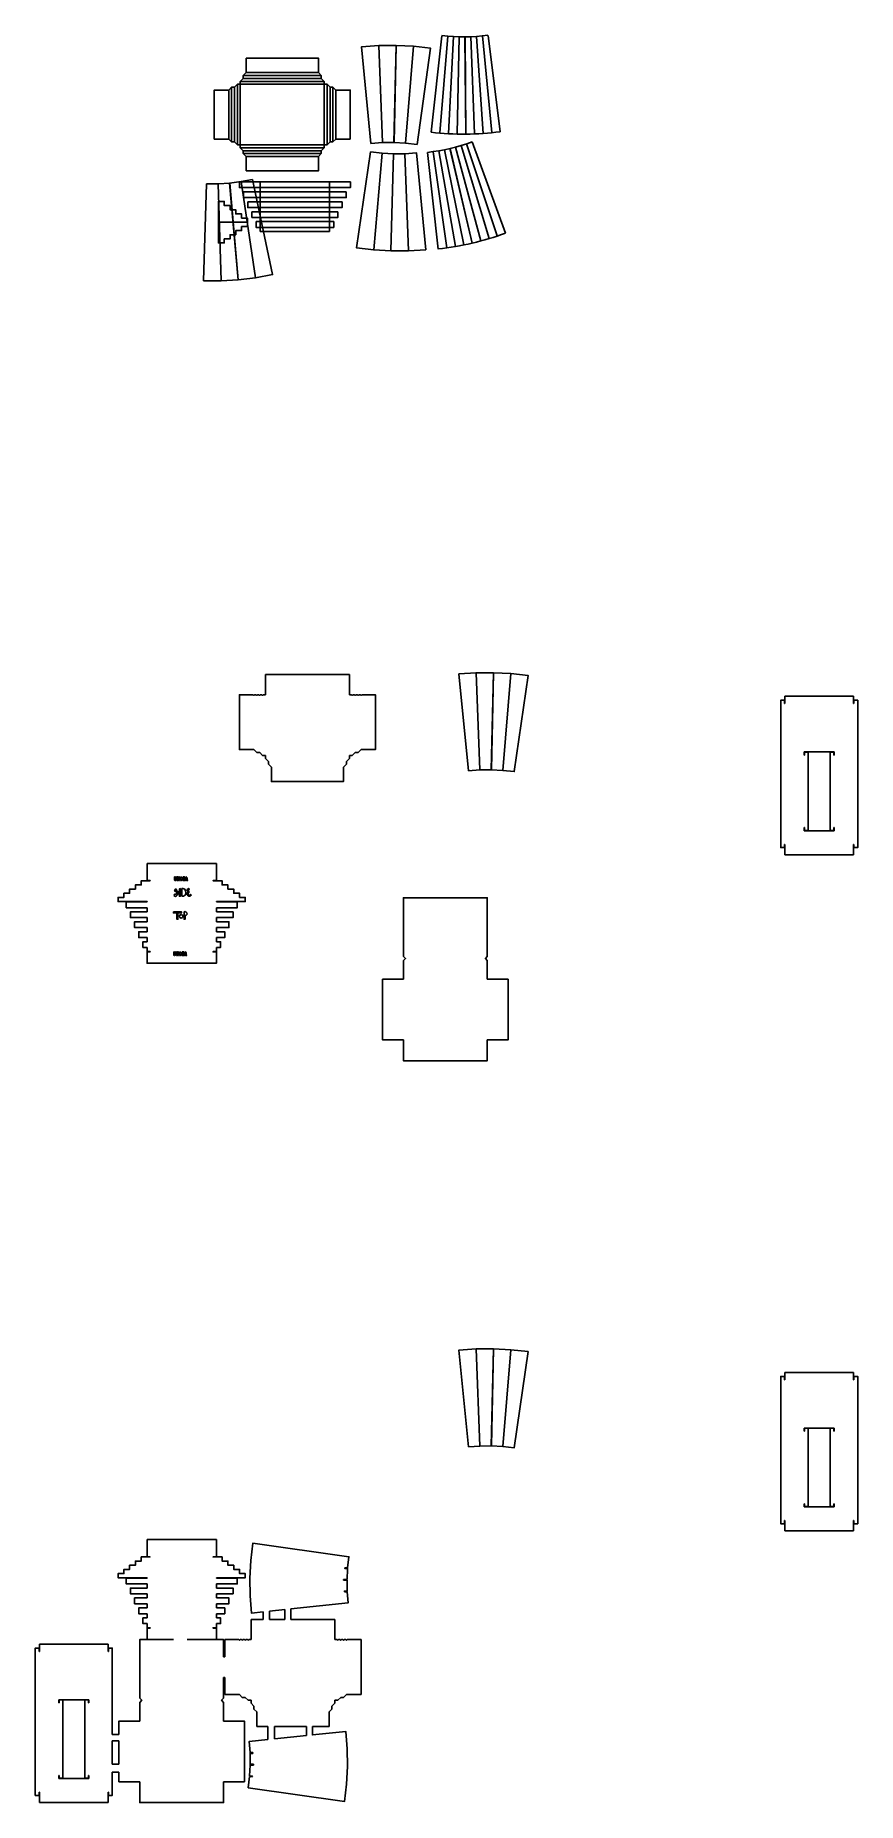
# Model space of a CAD drawing. Header units: inches. Extents: x -15 to 57, y -132 to 21.
import ezdxf

# ---------------------------------------------------------------- set-up
doc = ezdxf.new("R2010")
doc.units = ezdxf.units.IN
doc.header["$LTSCALE"] = 48
doc.header["$MEASUREMENT"] = 0
doc.layers.add('Elevation', color=7, linetype='Continuous')

msp = doc.modelspace()

# ---------------------------------------------------------------- linework, layer by layer
for p, q in [((21.11, 21.16), (20.42, 12.79)), ((21.92, 12.71), (22.11, 21.11)), ((23.1, 21.12), (23.41, 12.72)), ((24.1, 21.18), (24.91, 12.82)), ((2.67, 16.75), (2.92, 17)), ((2.92, 11.75), (2.92, 17)), ((2.92, 17), (3.17, 17)), ((3.43, 17.51), (3.17, 17.25)), ((3.17, 17.25), (10.42, 17.25)), ((3.17, 17.25), (3.17, 17)), ((3.17, 17), (3.17, 11.75)), ((10.42, 17), (3.17, 17)), ((3.68, 18.01), (3.43, 17.76)), ((3.43, 17.76), (10.17, 17.76)), ((3.43, 17.51), (3.43, 17.76)), ((3.43, 17.51), (10.17, 17.51)), ((9.92, 18.01), (10.17, 17.76)), ((10.17, 17.51), (10.17, 17.76)), ((10.17, 17.51), (10.42, 17.25)), ((10.42, 17.25), (10.42, 17)), ((10.67, 17), (10.42, 17)), ((10.42, 17), (10.42, 11.75)), ((10.93, 16.75), (10.67, 17)), ((10.67, 11.75), (10.67, 17)), ((2.17, 16.5), (2.42, 16.75)), ((2.42, 12.01), (2.42, 16.75)), ((2.67, 16.75), (2.42, 16.75)), ((2.67, 12.01), (2.67, 16.75)), ((10.93, 12.01), (10.93, 16.75)), ((10.93, 16.75), (11.18, 16.75)), ((11.43, 16.5), (11.18, 16.75)), ((11.18, 12.01), (11.18, 16.75)), ((2.17, 12.26), (2.42, 12.01)), ((11.43, 12.26), (11.18, 12.01)), ((2.67, 12.01), (2.42, 12.01)), ((2.67, 12.01), (2.92, 11.75)), ((2.92, 11.75), (3.17, 11.75)), ((10.42, 11.75), (3.17, 11.75)), ((3.17, 11.5), (3.17, 11.75)), ((3.43, 11.25), (3.17, 11.5)), ((3.17, 11.5), (10.42, 11.5)), ((3.43, 11.25), (10.17, 11.25)), ((3.43, 11.25), (3.43, 11)), ((3.68, 10.75), (3.43, 11)), ((3.43, 11), (10.17, 11)), ((9.92, 10.75), (10.17, 11)), ((10.17, 11.25), (10.42, 11.5)), ((10.17, 11.25), (10.17, 11)), ((10.42, 11.5), (10.42, 11.75)), ((10.67, 11.75), (10.42, 11.75)), ((10.93, 12.01), (10.67, 11.75)), ((10.93, 12.01), (11.18, 12.01)), ((19.84, 11.17), (21.02, 2.86)), ((20.83, 11.34), (22.5, 3.11)), ((23.96, 3.45), (21.79, 11.57)), ((22.74, 11.86), (25.39, 3.88)), ((5.35, -34.06), (5.35, -35.81)), ((12.6, -34.06), (5.35, -34.06)), ((12.6, -34.06), (12.6, -35.81)), ((4.28, -35.81), (3.09, -35.81)), ((4.53, -35.81), (4.4, -35.81)), ((4.78, -35.81), (4.65, -35.81)), ((5.04, -35.81), (4.9, -35.81)), ((5.16, -35.81), (5.35, -35.81)), ((5.35, -35.81), (5.16, -35.81)), ((12.79, -35.81), (12.6, -35.81)), ((12.6, -35.81), (12.79, -35.81)), ((12.91, -35.81), (13.05, -35.81)), ((13.17, -35.81), (13.3, -35.81)), ((13.42, -35.81), (13.55, -35.81)), ((13.67, -35.81), (14.86, -35.81)), ((50.25, -36.57), (50.23, -36.57)), ((50.25, -36.57), (50.25, -35.94)), ((56.2, -36.57), (56.2, -35.94)), ((56.2, -36.57), (56.23, -36.57)), ((4.34, -40.55), (4.6, -40.81)), ((4.85, -40.81), (4.6, -40.81)), ((4.85, -40.81), (5.1, -41.06)), ((5.1, -41.06), (5.35, -41.06)), ((5.35, -41.31), (5.35, -41.06)), ((12.6, -41.31), (12.6, -41.06)), ((12.85, -41.06), (12.6, -41.06)), ((13.1, -40.81), (12.85, -41.06)), ((13.1, -40.81), (13.35, -40.81)), ((13.61, -40.55), (13.35, -40.81)), ((51.93, -40.75), (54.53, -40.75)), ((51.93, -40.75), (51.93, -41.02)), ((51.93, -41.02), (51.95, -41.02)), ((51.95, -40.77), (52.28, -40.77)), ((52.28, -47.55), (52.28, -40.77)), ((54.18, -47.55), (54.18, -40.77)), ((54.5, -40.77), (54.18, -40.77)), ((54.53, -41.02), (54.5, -41.02)), ((54.53, -40.75), (54.53, -41.02)), ((5.6, -41.57), (5.35, -41.31)), ((5.6, -41.57), (5.6, -41.82)), ((5.86, -42.07), (5.6, -41.82)), ((12.09, -42.07), (12.35, -41.82)), ((12.35, -41.57), (12.6, -41.31)), ((12.35, -41.57), (12.35, -41.82)), ((51.93, -47.57), (51.93, -47.3)), ((51.93, -47.3), (51.95, -47.3)), ((54.53, -47.3), (54.5, -47.3)), ((54.53, -47.57), (54.53, -47.3)), ((50.25, -48.75), (50.23, -48.75)), ((50.25, -49.03), (50.25, -48.75)), ((51.93, -47.57), (54.53, -47.57)), ((51.95, -47.55), (52.28, -47.55)), ((54.5, -47.55), (54.18, -47.55)), ((56.2, -49.03), (56.2, -48.75)), ((56.2, -48.75), (56.23, -48.75)), ((-4.9, -50.4), (-4.9, -51.88)), ((1.1, -50.4), (-4.9, -50.4)), ((1.1, -51.88), (1.1, -50.4)), ((50.25, -49.65), (50.25, -49.03)), ((50.25, -49.65), (56.2, -49.65)), ((56.2, -49.65), (56.2, -49.03)), ((-2.51, -51.57), (-2.46, -51.57)), ((-2.41, -51.57), (-2.36, -51.57)), ((-2.23, -51.88), (-2.28, -51.88)), ((-2.1, -51.88), (-2.15, -51.88)), ((-2.14, -51.57), (-2.1, -51.57)), ((-1.61, -51.88), (-1.79, -51.88)), ((-1.49, -51.88), (-1.54, -51.88)), ((-1.46, -51.77), (-1.37, -51.88)), ((-1.37, -51.88), (-1.44, -51.88)), ((-1.88, -53.24), (-1.88, -52.57)), ((-4.9, -53.7), (-4.9, -53.73)), ((1.1, -53.7), (1.1, -53.73)), ((-2.59, -58.06), (-2.54, -58.06)), ((-2.49, -58.06), (-2.44, -58.06)), ((-2.22, -58.06), (-2.17, -58.06)), ((-2.31, -58.37), (-2.36, -58.37)), ((-2.17, -58.37), (-2.23, -58.37)), ((-1.69, -58.37), (-1.87, -58.37)), ((-1.57, -58.37), (-1.62, -58.37)), ((-1.54, -58.25), (-1.45, -58.37)), ((-1.45, -58.37), (-1.51, -58.37)), ((50.25, -95.06), (50.25, -94.43)), ((56.2, -95.06), (56.2, -94.43)), ((50.25, -95.06), (50.23, -95.06)), ((56.2, -95.06), (56.23, -95.06)), ((51.93, -99.24), (54.53, -99.24)), ((51.93, -99.24), (51.93, -99.51)), ((51.95, -99.26), (52.28, -99.26)), ((52.28, -106.04), (52.28, -99.26)), ((54.18, -106.04), (54.18, -99.26)), ((54.5, -99.26), (54.18, -99.26)), ((54.53, -99.24), (54.53, -99.51)), ((51.93, -99.51), (51.95, -99.51)), ((54.53, -99.51), (54.5, -99.51)), ((51.93, -106.06), (51.93, -105.79)), ((51.93, -105.79), (51.95, -105.79)), ((51.93, -106.06), (54.53, -106.06)), ((51.95, -106.04), (52.28, -106.04)), ((54.5, -106.04), (54.18, -106.04)), ((54.53, -105.79), (54.5, -105.79)), ((54.53, -106.06), (54.53, -105.79)), ((50.25, -107.24), (50.23, -107.24)), ((50.25, -107.52), (50.25, -107.24)), ((50.25, -108.14), (50.25, -107.52)), ((50.25, -108.14), (56.2, -108.14)), ((56.2, -107.52), (56.2, -107.24)), ((56.2, -107.24), (56.23, -107.24)), ((56.2, -108.14), (56.2, -107.52)), ((1.1, -108.89), (-4.9, -108.89)), ((-4.9, -108.89), (-4.9, -110.37)), ((1.1, -110.37), (1.1, -108.89)), ((4.07, -110.69), (3.99, -112.22)), ((-4.9, -112.19), (-4.9, -112.22)), ((1.1, -112.19), (1.1, -112.22)), ((4.02, -113.75), (3.99, -112.22)), ((12.1, -112.41), (12.1, -112.33)), ((4.1, -115.79), (4.1, -117.54)), ((5.15, -115.79), (4.1, -115.79)), ((5.15, -115.14), (5.15, -115.79)), ((5.68, -115.08), (5.68, -115.79)), ((7.02, -115.79), (5.68, -115.79)), ((7.02, -114.94), (7.02, -115.79)), ((7.54, -114.89), (7.54, -115.79)), ((11.35, -115.79), (7.54, -115.79)), ((11.35, -115.79), (11.35, -117.54)), ((3.03, -117.54), (1.84, -117.54)), ((3.28, -117.54), (3.15, -117.54)), ((3.53, -117.54), (3.4, -117.54)), ((3.79, -117.54), (3.65, -117.54)), ((3.91, -117.54), (4.1, -117.54)), ((4.1, -117.54), (3.91, -117.54)), ((11.54, -117.54), (11.35, -117.54)), ((11.35, -117.54), (11.54, -117.54)), ((11.66, -117.54), (11.79, -117.54)), ((11.91, -117.54), (12.04, -117.54)), ((12.16, -117.54), (12.3, -117.54)), ((12.42, -117.54), (13.61, -117.54)), ((-14.2, -118.56), (-14.23, -118.56)), ((-14.2, -118.56), (-14.2, -117.93)), ((-8.25, -118.56), (-8.25, -117.93)), ((-8.25, -118.56), (-8.23, -118.56)), ((3.09, -122.28), (3.34, -122.54)), ((12.36, -122.28), (12.1, -122.54)), ((-12.53, -122.74), (-9.93, -122.74)), ((-12.53, -122.74), (-12.53, -123.01)), ((-12.53, -123.01), (-12.5, -123.01)), ((-12.5, -122.76), (-12.17, -122.76)), ((-12.17, -129.54), (-12.17, -122.76)), ((-10.28, -129.54), (-10.28, -122.76)), ((-9.95, -122.76), (-10.28, -122.76)), ((-9.93, -123.01), (-9.95, -123.01)), ((-9.93, -122.74), (-9.93, -123.01)), ((3.59, -122.54), (3.34, -122.54)), ((3.59, -122.54), (3.85, -122.79)), ((3.85, -122.79), (4.1, -122.79)), ((4.1, -123.04), (4.1, -122.79)), ((4.35, -123.3), (4.1, -123.04)), ((4.35, -123.3), (4.35, -123.55)), ((4.61, -123.8), (4.35, -123.55)), ((10.84, -123.8), (11.09, -123.55)), ((11.09, -123.3), (11.35, -123.04)), ((11.09, -123.3), (11.09, -123.55)), ((11.35, -123.04), (11.35, -122.79)), ((11.6, -122.79), (11.35, -122.79)), ((11.85, -122.54), (11.6, -122.79)), ((11.85, -122.54), (12.1, -122.54)), ((8.88, -125.84), (8.88, -125.05)), ((4.32, -128.32), (4.32, -128.4)), ((12.4, -126.98), (12.43, -128.51)), ((-12.53, -129.56), (-12.53, -129.29)), ((-12.53, -129.29), (-12.5, -129.29)), ((-12.53, -129.56), (-9.93, -129.56)), ((-12.5, -129.54), (-12.17, -129.54)), ((-9.95, -129.54), (-10.28, -129.54)), ((-9.93, -129.29), (-9.95, -129.29)), ((-9.93, -129.56), (-9.93, -129.29)), ((12.35, -130.04), (12.43, -128.51)), ((-14.2, -130.74), (-14.23, -130.74)), ((-14.2, -131.02), (-14.2, -130.74)), ((-14.2, -131.64), (-14.2, -131.02)), ((-8.25, -131.02), (-8.25, -130.74)), ((-8.25, -130.74), (-8.23, -130.74)), ((-8.25, -131.64), (-8.25, -131.02)), ((-14.2, -131.64), (-8.25, -131.64))]:
    msp.add_line(p, q)
for points in [[(3.68, 19.27), (9.92, 19.27), (9.92, 18.01), (3.68, 18.01)], [(0.92, 12.26), (0.92, 16.5), (2.17, 16.5), (2.17, 12.26)], [(12.68, 12.26), (12.68, 16.5), (11.43, 16.5), (11.43, 12.26)], [(3.68, 9.5), (9.92, 9.5), (9.92, 10.75), (3.68, 10.75)], [(-2.62, -54.58), (-2.27, -54.58), (-1.92, -54.58), (-1.92, -54.68), (-2.23, -54.68), (-2.23, -55.23), (-2.27, -55.23), (-2.32, -55.23), (-2.32, -54.68), (-2.62, -54.68)], [(17.28, -58.46), (17.28, -58.46)]]:
    msp.add_lwpolyline(points, close=True)
for points in [[(4.34, -40.55), (3.09, -40.55), (3.09, -35.81), (4.28, -35.81)], [(4.4, -35.81), (4.34, -35.87), (4.28, -35.81)], [(4.65, -35.81), (4.59, -35.87), (4.53, -35.81)], [(4.9, -35.81), (4.84, -35.87), (4.78, -35.81)], [(5.16, -35.81), (5.1, -35.87), (5.04, -35.81)], [(12.79, -35.81), (12.85, -35.87), (12.91, -35.81)], [(13.05, -35.81), (13.11, -35.87), (13.17, -35.81)], [(13.3, -35.81), (13.36, -35.87), (13.42, -35.81)], [(13.55, -35.81), (13.61, -35.87), (13.67, -35.81)], [(13.61, -40.55), (14.86, -40.55), (14.86, -35.81), (13.67, -35.81)], [(50.23, -36.57), (50.23, -36.29), (49.9, -36.29), (49.9, -43.09)], [(50.25, -35.94), (56.2, -35.94)], [(56.23, -36.57), (56.23, -36.29), (56.56, -36.29), (56.56, -43.09)], [(51.95, -41.02), (51.95, -40.77)], [(54.5, -41.02), (54.5, -40.77)], [(5.86, -42.07), (5.86, -43.32), (12.09, -43.32), (12.09, -42.07)], [(50.23, -48.75), (50.23, -49.03), (49.9, -49.03), (49.9, -43.09)], [(56.23, -48.75), (56.23, -49.03), (56.56, -49.03), (56.56, -43.09)], [(51.95, -47.3), (51.95, -47.55)], [(54.5, -47.3), (54.5, -47.55)], [(-4.9, -51.88), (-4.63, -51.88)], [(-4.9, -51.9), (-4.63, -51.9), (-4.63, -51.88), (-4.9, -51.88)], [(-2.28, -51.57), (-2.28, -51.88)], [(-2.14, -51.57), (-2.14, -51.77), (-2.21, -51.57), (-2.28, -51.57)], [(-2.28, -51.88), (-2.28, -51.88), (-2.23, -51.88), (-2.23, -51.66), (-2.15, -51.88)], [(-2.1, -51.88), (-2.1, -51.57)], [(-2.01, -51.57), (-2.01, -51.88)], [(-1.79, -51.58), (-1.79, -51.88), (-1.61, -51.88), (-1.61, -51.83), (-1.74, -51.83), (-1.74, -51.73), (-1.68, -51.73), (-1.68, -51.68), (-1.74, -51.68), (-1.74, -51.63), (-1.65, -51.63), (-1.65, -51.57), (-1.79, -51.57)], [(-1.49, -51.88), (-1.49, -51.82), (-1.44, -51.88)], [(1.1, -51.9), (0.82, -51.9), (0.82, -51.88), (1.1, -51.88)], [(-2.1, -52.59), (-2.1, -53.24), (-2.01, -53.24), (-2.01, -52.58), (-2.1, -52.59)], [(17.28, -58.45), (17.28, -53.37), (24.53, -53.37), (24.53, -58.45)], [(-4.9, -58.03), (-4.63, -58.03)], [(-4.9, -58.05), (-4.63, -58.05), (-4.63, -58.03), (-4.9, -58.03)], [(1.1, -58.05), (1.1, -59.03), (-4.9, -59.03), (-4.9, -58.05)], [(-2.36, -58.06), (-2.36, -58.37)], [(-2.22, -58.06), (-2.22, -58.25), (-2.29, -58.06), (-2.36, -58.06)], [(-2.17, -58.37), (-2.17, -58.06)], [(-2.09, -58.06), (-2.09, -58.37)], [(-1.87, -58.06), (-1.87, -58.37), (-1.69, -58.37), (-1.69, -58.31), (-1.82, -58.31), (-1.82, -58.21), (-1.76, -58.21), (-1.76, -58.17), (-1.82, -58.17), (-1.82, -58.12), (-1.72, -58.12), (-1.72, -58.06), (-1.87, -58.06)], [(1.1, -58.05), (0.82, -58.05), (0.82, -58.03), (1.1, -58.03)], [(-2.36, -58.37), (-2.36, -58.37), (-2.31, -58.37), (-2.31, -58.15), (-2.23, -58.37)], [(-1.57, -58.37), (-1.57, -58.3), (-1.51, -58.37)], [(17.28, -58.45), (17.46, -58.62), (17.28, -58.8)], [(17.28, -60.42), (17.28, -58.8)], [(24.53, -58.45), (24.36, -58.62), (24.53, -58.8)], [(24.53, -58.8), (24.53, -60.42)], [(17.28, -65.67), (15.48, -65.67), (15.48, -60.42), (17.28, -60.42)], [(24.53, -60.42), (26.33, -60.42), (26.33, -65.67), (24.53, -65.67)], [(24.53, -65.67), (24.53, -67.47), (17.28, -67.47), (17.28, -65.67)], [(50.23, -95.06), (50.23, -94.78), (49.9, -94.78), (49.9, -101.58)], [(50.25, -94.43), (56.2, -94.43)], [(56.23, -95.06), (56.23, -94.78), (56.56, -94.78), (56.56, -101.58)], [(51.95, -99.51), (51.95, -99.26)], [(54.5, -99.51), (54.5, -99.26)], [(50.23, -107.24), (50.23, -107.52), (49.9, -107.52), (49.9, -101.58)], [(56.23, -107.24), (56.23, -107.52), (56.56, -107.52), (56.56, -101.58)], [(51.95, -105.79), (51.95, -106.04)], [(54.5, -105.79), (54.5, -106.04)], [(-4.9, -110.37), (-4.63, -110.37)], [(-4.9, -110.39), (-4.63, -110.39), (-4.63, -110.37), (-4.9, -110.37)], [(1.1, -110.39), (0.82, -110.39), (0.82, -110.37), (1.1, -110.37)], [(-5.53, -122.61), (-5.53, -117.54), (-2.62, -117.54)], [(-4.9, -116.52), (-4.63, -116.52)], [(-4.9, -116.54), (-4.63, -116.54), (-4.63, -116.52), (-4.9, -116.52)], [(-2.62, -117.52), (-4.9, -117.52), (-4.9, -116.54)], [(-2.62, -117.54), (-2.62, -117.52)], [(1.1, -116.54), (1.1, -117.52), (-1.42, -117.52)], [(-1.42, -117.52), (-1.42, -117.54)], [(-1.42, -117.54), (1.72, -117.54), (1.72, -119.04)], [(1.1, -116.54), (0.82, -116.54), (0.82, -116.52), (1.1, -116.52)], [(1.84, -119.04), (1.84, -117.54), (3.03, -117.54)], [(3.15, -117.54), (3.09, -117.6), (3.03, -117.54)], [(3.4, -117.54), (3.34, -117.6), (3.28, -117.54)], [(3.65, -117.54), (3.59, -117.6), (3.53, -117.54)], [(3.91, -117.54), (3.85, -117.6), (3.78, -117.54)], [(11.54, -117.54), (11.6, -117.6), (11.66, -117.54)], [(11.79, -117.54), (11.85, -117.6), (11.92, -117.54)], [(12.04, -117.54), (12.1, -117.6), (12.17, -117.54)], [(12.3, -117.54), (12.36, -117.6), (12.42, -117.54)], [(12.36, -122.28), (13.61, -122.28), (13.61, -117.54), (12.42, -117.54)], [(-14.23, -118.56), (-14.23, -118.28), (-14.56, -118.28), (-14.56, -125.08)], [(-14.2, -117.93), (-8.25, -117.93)], [(-8.23, -118.56), (-8.23, -118.28), (-7.9, -118.28), (-7.9, -125.08)], [(1.72, -119.04), (1.84, -119.04)], [(1.72, -120.81), (1.72, -122.61)], [(1.84, -120.81), (1.72, -120.81)], [(3.09, -122.28), (1.84, -122.28), (1.84, -120.81)], [(-12.5, -123.01), (-12.5, -122.76)], [(-9.95, -123.01), (-9.95, -122.76)], [(-5.53, -122.61), (-5.35, -122.79), (-5.53, -122.97)], [(-5.53, -124.59), (-5.53, -122.97)], [(1.72, -122.61), (1.55, -122.79), (1.72, -122.97)], [(1.72, -122.97), (1.72, -124.59)], [(4.61, -123.8), (4.61, -125.05), (5.56, -125.05)], [(9.4, -125.05), (10.84, -125.05), (10.84, -123.8)], [(-14.23, -130.74), (-14.23, -131.02), (-14.56, -131.02), (-14.56, -125.08)], [(-7.9, -125.74), (-7.9, -125.08)], [(-7.33, -125.74), (-7.33, -124.59), (-5.53, -124.59)], [(1.72, -124.59), (3.52, -124.59), (3.52, -129.84), (1.72, -129.84)], [(5.56, -126.19), (5.56, -125.05)], [(6.12, -125.05), (8.88, -125.05)], [(6.12, -125.05), (6.12, -126.13)], [(-7.9, -125.74), (-7.33, -125.74)], [(-7.33, -126.31), (-7.9, -126.31)], [(-7.9, -128.31), (-7.9, -126.31)], [(-7.33, -128.31), (-7.33, -126.31)], [(-7.9, -128.31), (-7.33, -128.31)], [(-12.5, -129.29), (-12.5, -129.54)], [(-9.95, -129.29), (-9.95, -129.54)], [(-8.23, -130.74), (-8.23, -131.02), (-7.9, -131.02), (-7.9, -129.02)], [(-7.33, -129.02), (-7.9, -129.02)], [(-5.53, -129.84), (-7.33, -129.84), (-7.33, -129.02)], [(1.72, -129.84), (1.72, -131.64), (-5.53, -131.64), (-5.53, -129.84)]]:
    msp.add_lwpolyline(points)
for points in [[(-2.51, -51.57), (-2.51, -51.81, 1), (-2.36, -51.81), (-2.36, -51.57)], [(-2.46, -51.57), (-2.46, -51.81, 1), (-2.41, -51.81), (-2.41, -51.57)], [(-2.01, -51.57, -1.072629), (-2.01, -51.88, 1.712808)], [(-1.54, -51.88), (-1.54, -51.57, -0.716794), (-1.46, -51.77)], [(-1.69, -54.58), (-1.69, -55.23), (-1.61, -55.23), (-1.61, -54.91, 0.378643), (-1.44, -54.78, 0.576817), (-1.69, -54.58, 0.107641), (-1.69, -54.58, 1)], [(-2.59, -58.06), (-2.59, -58.29, 1), (-2.44, -58.29), (-2.44, -58.06)], [(-2.54, -58.06), (-2.54, -58.29, 1), (-2.49, -58.29), (-2.49, -58.06)], [(-2.09, -58.06, -1.072629), (-2.09, -58.37, 1.712808)], [(-1.62, -58.37), (-1.62, -58.06, -0.716794), (-1.54, -58.25)]]:
    msp.add_lwpolyline(points, format="xyb")
msp.add_circle((-1.95, -54.97), 0.154)
for centre, radius, start, end in [((22.48, 37.65), 16.55, 263.5157, 277.3189), ((22.48, 37.65), 24.96, 263.5377, 277.2969), ((17.52, 27.56), 16.55, 276.3291, 290.1322), ((17.52, 27.56), 24.96, 276.351, 290.1103)]:
    msp.add_arc(centre, radius, start, end)
for points, knots in [([(-2.38, -52.6), (-2.45, -52.63), (-2.55, -52.68), (-2.48, -52.83), (-2.38, -52.82), (-2.26, -52.92), (-2.36, -53.1), (-2.57, -53.03), (-2.5, -53.38), (-2.15, -53.06), (-2.23, -52.74), (-2.45, -52.8), (-2.44, -52.65), (-2.29, -52.66), (-2.35, -52.61), (-2.38, -52.6)], [0, 0, 0, 0, 0.179126, 0.282087, 0.358048, 0.478575, 0.647632, 0.792262, 0.931608, 1.309271, 1.529173, 1.680047, 1.754997, 1.854208, 1.926142, 1.926142, 1.926142, 1.926142]), ([(-1.88, -52.57), (-1.82, -52.57), (-1.63, -52.56), (-1.51, -52.89), (-1.6, -53.22), (-1.79, -53.23), (-1.88, -53.24)], [0, 0, 0, 0, 0.168927, 0.535054, 0.81629, 1.052208, 1.052208, 1.052208, 1.052208]), ([(-1.3, -52.57), (-1.33, -52.58), (-1.41, -52.6), (-1.47, -52.76), (-1.38, -52.82), (-1.35, -52.89), (-1.43, -52.93), (-1.44, -53.05), (-1.4, -53.21), (-1.23, -53.25), (-1.17, -53.21), (-1.15, -53.21)], [0, 0, 0, 0, 0.0820664, 0.2504654, 0.344369, 0.3804459, 0.4573205, 0.5543701, 0.729031, 0.9144915, 0.962307, 0.962307, 0.962307, 0.962307]), ([(-1.28, -52.66), (-1.31, -52.67), (-1.32, -52.67), (-1.33, -52.68), (-1.34, -52.69), (-1.35, -52.71), (-1.35, -52.72), (-1.35, -52.73)], [0, 0, 0, 0, 0.0781675, 0.0781675, 0.156335, 0.156335, 0.2137307, 0.2137307, 0.2137307, 0.2137307]), ([(-1.35, -52.73), (-1.34, -52.73), (-1.33, -52.74), (-1.3, -52.77), (-1.29, -52.79), (-1.27, -52.83), (-1.27, -52.85), (-1.27, -52.91), (-1.28, -52.93), (-1.31, -52.96), (-1.32, -52.97), (-1.33, -52.98), (-1.34, -52.99), (-1.34, -52.99)], [0.2739119, 0.2739119, 0.2739119, 0.2739119, 0.3229832, 0.3229832, 0.3591373, 0.3591373, 0.3798858, 0.3798858, 0.4006344, 0.4006344, 0.4213829, 0.4213829, 0.4447568, 0.4447568, 0.4447568, 0.4447568]), ([(-1.34, -52.99), (-1.34, -53), (-1.34, -53.04), (-1.33, -53.09), (-1.33, -53.11), (-1.31, -53.12), (-1.3, -53.13), (-1.27, -53.14), (-1.25, -53.14), (-1.22, -53.14), (-1.22, -53.14), (-1.19, -53.13)], [0.5035666, 0.5035666, 0.5035666, 0.5035666, 0.6080484, 0.6080484, 0.7125302, 0.7125302, 0.7982324, 0.7982324, 0.8839346, 0.8839346, 0.962307, 0.962307, 0.962307, 0.962307]), ([(-1.3, -52.57), (-1.28, -52.57), (-1.25, -52.58), (-1.23, -52.63), (-1.26, -52.65), (-1.28, -52.66)], [0, 0, 0, 0, 0.0595539, 0.092111, 0.1514239, 0.1514239, 0.1514239, 0.1514239]), ([(-1.15, -53.21), (-1.13, -53.2), (-1.09, -53.18), (-1.09, -53.08), (-1.16, -53.09), (-1.18, -53.11), (-1.19, -53.13)], [0, 0, 0, 0, 0.0641817, 0.1393607, 0.1780019, 0.2337566, 0.2337566, 0.2337566, 0.2337566])]:
    msp.add_open_spline(points, degree=3, knots=knots)
at = {"layer": 'Elevation'}
for p, q in [((20.61, 21.2), (19.67, 12.85)), ((21.61, 21.12), (21.17, 12.73)), ((21.17, 12.73), (21.61, 21.12)), ((22.6, 21.1), (22.67, 12.69)), ((22.67, 12.69), (22.61, 21.1)), ((23.6, 21.14), (24.16, 12.75)), ((24.16, 12.75), (23.6, 21.14)), ((25.65, 12.9), (24.59, 21.23)), ((20.28, 2.75), (19.35, 11.1)), ((20.34, 11.24), (21.77, 2.96)), ((21.77, 2.96), (20.34, 11.24)), ((23.23, 3.26), (21.3, 11.44)), ((21.32, 11.44), (23.23, 3.26)), ((22.27, 11.7), (24.68, 3.65)), ((24.68, 3.65), (22.27, 11.7)), ((23.22, 12.01), (26.1, 4.12)), ((4.89, 8.56), (4.89, 4.26)), ((10.89, 8.56), (10.89, 4.26)), ((4.89, 4.62), (4.89, 4.26)), ((4.89, 4.26), (10.89, 4.26)), ((51.93, -41.02), (51.93, -40.75)), ((51.93, -47.3), (51.93, -47.57)), ((-4.9, -51.88), (-4.63, -51.88)), ((-4.9, -54.23), (-4.9, -54.59)), ((1.1, -54.23), (1.1, -54.59)), ((-4.9, -55.09), (-4.9, -55.45)), ((-4.9, -55.95), (-4.9, -56.31)), ((1.1, -55.09), (1.1, -55.45)), ((1.1, -55.95), (1.1, -56.31)), ((-4.9, -56.81), (-4.9, -57.17)), ((-4.9, -57.67), (-4.9, -58.03)), ((-4.9, -57.67), (-4.9, -58.03)), ((-4.9, -58.03), (-4.63, -58.03)), ((1.1, -56.81), (1.1, -57.17)), ((1.1, -57.67), (1.1, -58.03)), ((51.93, -99.51), (51.93, -99.24)), ((51.93, -105.79), (51.93, -106.06)), ((-4.9, -110.37), (-4.63, -110.37)), ((-4.9, -112.72), (-4.9, -113.08)), ((1.1, -112.72), (1.1, -113.08)), ((-4.9, -113.58), (-4.9, -113.94)), ((-4.9, -114.44), (-4.9, -114.8)), ((1.1, -113.58), (1.1, -113.94)), ((1.1, -114.44), (1.1, -114.8)), ((-4.9, -115.3), (-4.9, -115.66)), ((-4.9, -116.16), (-4.9, -116.52)), ((-4.9, -116.16), (-4.9, -116.52)), ((1.1, -115.3), (1.1, -115.66)), ((1.1, -116.16), (1.1, -116.52)), ((-4.9, -116.52), (-4.63, -116.52)), ((-12.53, -123.01), (-12.53, -122.74)), ((-12.53, -129.29), (-12.53, -129.56))]:
    msp.add_line(p, q, dxfattribs=at)
for points in [[(14.47, 11.88), (15.47, 11.95), (15.14, 20.35), (13.65, 20.25)], [(15.47, 11.95), (16.47, 11.96), (16.64, 20.36), (15.14, 20.35)], [(16.45, 11.96), (17.45, 11.91), (18.14, 20.29), (16.64, 20.36)], [(17.45, 11.91), (18.45, 11.8), (19.63, 20.12), (18.14, 20.29)], [(14.43, 11.16), (15.43, 11.04), (14.71, 2.67), (13.22, 2.84)], [(15.43, 11.04), (16.42, 10.99), (16.2, 2.59), (14.71, 2.67)], [(16.41, 10.99), (17.41, 10.99), (17.7, 2.59), (16.2, 2.59)], [(17.41, 10.99), (18.41, 11.06), (19.2, 2.69), (17.7, 2.59)], [(0.25, 8.4), (1.25, 8.4), (1.5, 0), (0, 0)], [(1.25, 8.4), (2.25, 8.46), (2.99, 0.09), (1.5, 0)], [(2.23, 8.46), (3.23, 8.58), (4.48, 0.27), (2.99, 0.09)], [(3.09, 8.56), (3.09, 8.06), (4.89, 8.06), (4.89, 8.56)], [(3.23, 8.58), (4.21, 8.76), (5.96, 0.54), (4.48, 0.27)], [(3.45, 7.7), (3.45, 7.2), (4.89, 7.2), (4.89, 7.7)], [(4.89, 8.56), (10.89, 8.56), (10.89, 8.06), (4.89, 8.06)], [(4.89, 7.7), (10.89, 7.7), (10.89, 7.2), (4.89, 7.2)], [(12.69, 8.56), (12.69, 8.06), (10.89, 8.06), (10.89, 8.56)], [(12.33, 7.7), (12.33, 7.2), (10.89, 7.2), (10.89, 7.7)], [(3.28, 5.43), (3.78, 5.43), (3.78, 5.07), (1.28, 5.07), (1.28, 6.87), (1.78, 6.87), (1.78, 6.51), (2.28, 6.51), (2.28, 6.15), (2.78, 6.15), (2.78, 5.79), (3.28, 5.79)], [(3.81, 6.84), (3.81, 6.34), (4.89, 6.34), (4.89, 6.84)], [(4.89, 6.84), (10.89, 6.84), (10.89, 6.34), (4.89, 6.34)], [(11.97, 6.84), (11.97, 6.34), (10.89, 6.34), (10.89, 6.84)], [(3.28, 4.71), (3.78, 4.71), (3.78, 5.07), (1.28, 5.07), (1.28, 3.27), (1.78, 3.27), (1.78, 3.63), (2.28, 3.63), (2.28, 3.99), (2.78, 3.99), (2.78, 4.35), (3.28, 4.35)], [(4.17, 5.98), (4.17, 5.48), (4.89, 5.48), (4.89, 5.98)], [(4.53, 5.12), (4.53, 4.62), (4.89, 4.62), (4.89, 5.12)], [(4.89, 5.98), (10.89, 5.98), (10.89, 5.48), (4.89, 5.48)], [(4.89, 5.12), (10.89, 5.12), (10.89, 4.62), (4.89, 4.62)], [(11.61, 5.98), (11.61, 5.48), (10.89, 5.48), (10.89, 5.98)], [(11.25, 5.12), (11.25, 4.62), (10.89, 4.62), (10.89, 5.12)], [(22.89, -42.38), (23.88, -42.31), (23.56, -33.91), (22.07, -34.01)], [(23.88, -42.31), (24.88, -42.3), (25.06, -33.9), (23.56, -33.91)], [(24.87, -42.3), (25.87, -42.35), (26.56, -33.98), (25.06, -33.9)], [(25.87, -42.35), (26.86, -42.46), (28.05, -34.14), (26.56, -33.98)], [(22.89, -100.87), (23.88, -100.8), (23.56, -92.4), (22.07, -92.5)], [(23.88, -100.8), (24.88, -100.79), (25.06, -92.39), (23.56, -92.4)], [(24.87, -100.79), (25.87, -100.84), (26.56, -92.47), (25.06, -92.39)], [(25.87, -100.84), (26.86, -100.95), (28.05, -92.63), (26.56, -92.47)]]:
    msp.add_lwpolyline(points, close=True, dxfattribs=at)
for points in [[(-4.9, -51.9), (-5.4, -51.9), (-5.4, -52.26), (-5.9, -52.26), (-5.9, -52.62), (-6.4, -52.62), (-6.4, -52.98), (-6.9, -52.98), (-6.9, -53.34), (-7.4, -53.34), (-7.4, -53.7), (-4.9, -53.7)], [(1.1, -51.9), (1.6, -51.9), (1.6, -52.26), (2.1, -52.26), (2.1, -52.62), (2.6, -52.62), (2.6, -52.98), (3.1, -52.98), (3.1, -53.34), (3.6, -53.34), (3.6, -53.7), (1.1, -53.7)], [(-4.9, -53.73), (-6.7, -53.73), (-6.7, -54.23), (-4.9, -54.23)], [(-4.9, -54.59), (-6.34, -54.59), (-6.34, -55.09), (-4.9, -55.09)], [(1.1, -53.73), (2.9, -53.73), (2.9, -54.23), (1.1, -54.23)], [(1.1, -54.59), (2.54, -54.59), (2.54, -55.09), (1.1, -55.09)], [(-4.9, -55.45), (-5.98, -55.45), (-5.98, -55.95), (-4.9, -55.95)], [(-4.9, -56.31), (-5.62, -56.31), (-5.62, -56.81), (-4.9, -56.81)], [(1.1, -55.45), (2.18, -55.45), (2.18, -55.95), (1.1, -55.95)], [(1.1, -56.31), (1.82, -56.31), (1.82, -56.81), (1.1, -56.81)], [(-4.9, -57.17), (-5.26, -57.17), (-5.26, -57.67), (-4.9, -57.67)], [(1.1, -57.17), (1.46, -57.17), (1.46, -57.67), (1.1, -57.67)], [(12.22, -111.32), (12.45, -111.34), (12.56, -110.38), (4.24, -109.2), (4.07, -110.69)], [(-4.9, -110.39), (-5.4, -110.39), (-5.4, -110.75), (-5.9, -110.75), (-5.9, -111.11), (-6.4, -111.11), (-6.4, -111.47), (-6.9, -111.47), (-6.9, -111.83), (-7.4, -111.83), (-7.4, -112.19), (-4.9, -112.19)], [(1.1, -110.39), (1.6, -110.39), (1.6, -110.75), (2.1, -110.75), (2.1, -111.11), (2.6, -111.11), (2.6, -111.47), (3.1, -111.47), (3.1, -111.83), (3.6, -111.83), (3.6, -112.19), (1.1, -112.19)], [(12.22, -111.32), (12.21, -111.39), (12.45, -111.41), (12.4, -112.33), (12.1, -112.33)], [(-4.9, -112.22), (-6.7, -112.22), (-6.7, -112.72), (-4.9, -112.72)], [(-4.9, -113.08), (-6.34, -113.08), (-6.34, -113.58), (-4.9, -113.58)], [(1.1, -112.22), (2.9, -112.22), (2.9, -112.72), (1.1, -112.72)], [(1.1, -113.08), (2.54, -113.08), (2.54, -113.58), (1.1, -113.58)], [(12.18, -113.42), (12.17, -113.34), (12.41, -113.34), (12.4, -112.41), (12.1, -112.41)], [(-4.9, -113.94), (-5.98, -113.94), (-5.98, -114.44), (-4.9, -114.44)], [(1.1, -113.94), (2.18, -113.94), (2.18, -114.44), (1.1, -114.44)], [(5.15, -115.14), (4.13, -115.25), (4.02, -113.75)], [(12.18, -113.42), (12.42, -113.41), (12.49, -114.37), (7.54, -114.89)], [(-4.9, -114.8), (-5.62, -114.8), (-5.62, -115.3), (-4.9, -115.3)], [(-4.9, -115.66), (-5.26, -115.66), (-5.26, -116.16), (-4.9, -116.16)], [(1.1, -114.8), (1.82, -114.8), (1.82, -115.3), (1.1, -115.3)], [(1.1, -115.66), (1.46, -115.66), (1.46, -116.16), (1.1, -116.16)], [(7.02, -114.94), (5.68, -115.08)], [(9.4, -125.05), (9.4, -125.79), (12.29, -125.48), (12.4, -126.98)], [(4.24, -127.31), (4.01, -127.32), (3.93, -126.36), (5.56, -126.19)], [(6.12, -126.13), (8.88, -125.84)], [(4.2, -129.41), (4.21, -129.34), (3.97, -129.32), (4.02, -128.4), (4.32, -128.4)], [(4.24, -127.31), (4.25, -127.39), (4.01, -127.39), (4.02, -128.32), (4.32, -128.32)], [(4.2, -129.41), (3.97, -129.39), (3.86, -130.35), (12.18, -131.53), (12.35, -130.04)]]:
    msp.add_lwpolyline(points, dxfattribs=at)

doc.saveas('drawing.dxf')
